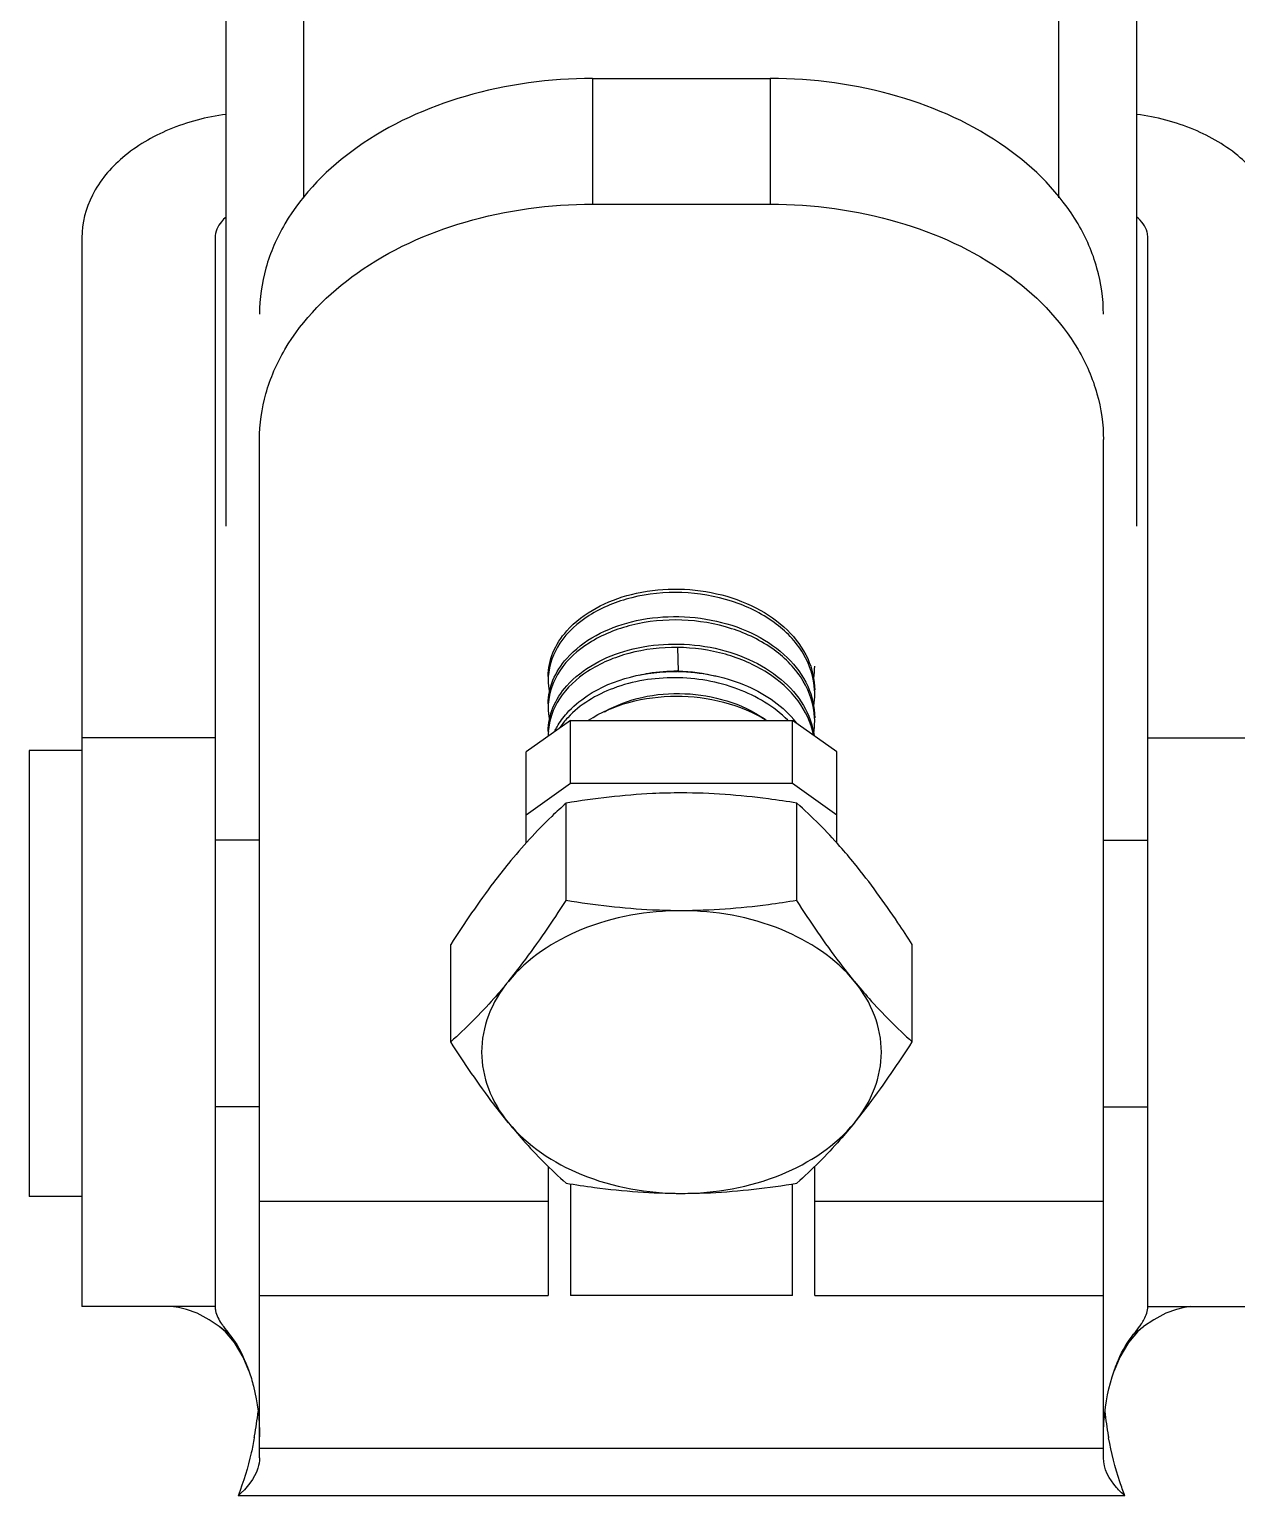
# Model space of a CAD drawing. Extents: x -409572 to -157272, y 600795 to 878326.
# Drawn here: x -388804.7 to -388526.8, y 801364.2 to 801701.6 of the extents above; entities that cross this region are included whole.
import ezdxf

# ---------------------------------------------------------------- set-up
doc = ezdxf.new("R2010")
doc.units = 0
doc.header["$LTSCALE"] = 1000
doc.header["$MEASUREMENT"] = 0
doc.layers.get('0').update_dxf_attribs({"linetype": 'CONTINUOUS'})

msp = doc.modelspace()

# ---------------------------------------------------------------- linework, layer by layer
for p, q in [((-388759.35, 801587.33), (-388759.35, 803193.82)), ((-388549.8, 801587.33), (-388549.8, 803193.82)), ((-388741.46, 801662.89), (-388741.46, 803016.03)), ((-388567.69, 801662.89), (-388567.69, 803016.03)), ((-388675.02, 801690.33), (-388675.02, 801661.42)), ((-388675.02, 801690.33), (-388634.13, 801690.33)), ((-388634.13, 801690.33), (-388634.13, 801661.42)), ((-388675.02, 801661.42), (-388634.13, 801661.42)), ((-388792.57, 801653.68), (-388792.57, 801407.67)), ((-388761.9, 801653.68), (-388761.9, 801407.67)), ((-388547.24, 801407.67), (-388547.24, 801653.68)), ((-388751.68, 801372.85), (-388751.68, 801607.21)), ((-388557.46, 801372.85), (-388557.46, 801607.21)), ((-388655.48, 801559.38), (-388655.34, 801553.96)), ((-388655.34, 801553.96), (-388655.34, 801553.84)), ((-388680.13, 801542.57), (-388690.35, 801535.34)), ((-388680.13, 801528.11), (-388680.13, 801542.57)), ((-388680.13, 801542.57), (-388629.02, 801542.57)), ((-388629.02, 801528.11), (-388629.02, 801542.57)), ((-388618.8, 801535.34), (-388629.02, 801542.57)), ((-388761.9, 801538.55), (-388792.57, 801538.55)), ((-388547.24, 801538.55), (-388516.58, 801538.55)), ((-388792.57, 801535.64), (-388804.67, 801535.64)), ((-388804.67, 801535.64), (-388804.67, 801433.03)), ((-388690.35, 801514.34), (-388690.35, 801535.34)), ((-388618.8, 801514.34), (-388618.8, 801535.34)), ((-388690.35, 801520.88), (-388680.13, 801528.11)), ((-388680.13, 801528.11), (-388629.02, 801528.11)), ((-388629.02, 801528.11), (-388618.8, 801520.88)), ((-388681.13, 801501.14), (-388681.13, 801523.55)), ((-388628.02, 801501.14), (-388628.02, 801523.55)), ((-388751.68, 801515), (-388761.9, 801515)), ((-388557.46, 801515), (-388547.24, 801515)), ((-388707.69, 801468.61), (-388707.69, 801491.02)), ((-388601.46, 801468.61), (-388601.46, 801491.02)), ((-388751.68, 801453.67), (-388761.9, 801453.67)), ((-388557.46, 801453.67), (-388547.24, 801453.67)), ((-388685.24, 801439.95), (-388685.24, 801410.22)), ((-388623.91, 801410.23), (-388623.91, 801439.95)), ((-388680.13, 801435.93), (-388680.13, 801410.24)), ((-388629.02, 801410.24), (-388629.02, 801435.94)), ((-388792.57, 801433.03), (-388804.67, 801433.03)), ((-388751.68, 801431.93), (-388685.24, 801431.93)), ((-388623.91, 801431.93), (-388557.46, 801431.93)), ((-388751.68, 801410.23), (-388685.24, 801410.23)), ((-388629.02, 801410.24), (-388680.13, 801410.24)), ((-388623.91, 801410.23), (-388557.46, 801410.23)), ((-388761.9, 801407.67), (-388792.57, 801407.67)), ((-388771.39, 801407.66), (-388771.66, 801407.67)), ((-388770.3, 801407.5), (-388771.39, 801407.66)), ((-388768.48, 801407.04), (-388770.3, 801407.5)), ((-388766.06, 801406.13), (-388768.48, 801407.04)), ((-388547.24, 801407.67), (-388516.58, 801407.67)), ((-388540.67, 801407.04), (-388543.09, 801406.13)), ((-388538.84, 801407.5), (-388540.67, 801407.04)), ((-388537.76, 801407.66), (-388538.84, 801407.5)), ((-388537.48, 801407.67), (-388537.76, 801407.66)), ((-388763.26, 801404.67), (-388766.06, 801406.13)), ((-388760.95, 801403.11), (-388763.26, 801404.67)), ((-388545.89, 801404.67), (-388548.2, 801403.11)), ((-388543.09, 801406.13), (-388545.89, 801404.67)), ((-388758.64, 801401.35), (-388760.95, 801403.11)), ((-388759.53, 801401.87), (-388760.94, 801403.1)), ((-388757.45, 801399.42), (-388759.53, 801401.87)), ((-388549.64, 801401.85), (-388551.71, 801399.39)), ((-388550.5, 801401.35), (-388548.2, 801403.11)), ((-388548.2, 801403.1), (-388549.64, 801401.85)), ((-388755.45, 801396.03), (-388757.45, 801399.42)), ((-388551.71, 801399.39), (-388553.71, 801396.02)), ((-388754.14, 801392.88), (-388755.45, 801396.03)), ((-388553.71, 801396.02), (-388555.01, 801392.88)), ((-388557.46, 801375), (-388751.68, 801375)), ((-388552.52, 801364.16), (-388756.63, 801364.16))]:
    msp.add_line(p, q)
for centre, radius, start, end in [((-388671.32, 801551.9), 13.92, 176.7953, 179.9977), ((-388671.11, 801551.92), 14.13, 180.0486, 191.3889), ((-388655.99, 801517.64), 36.33, 88.9629, 89.1986), ((-388656, 801510.61), 43.24, 89.1399, 89.3167), ((-388640.85, 801555.08), 16.94, 350.4983, 359.9708), ((-388640.84, 801548.75), 16.94, 350.5775, 359.9713), ((-388640.67, 801548.74), 16.76, 0.0015, 2.6681), ((-388671.32, 801545.58), 13.92, 176.7948, 179.9978), ((-388671.11, 801545.59), 14.13, 180.048, 191.3296), ((-388646.22, 801527.81), 23.04, 37.5195, 40.6239), ((-388640.85, 801542.43), 16.94, 350.5385, 359.971), ((-388640.66, 801542.42), 16.76, 0.0015, 2.6679), ((-388671.31, 801539.26), 13.92, 176.7942, 179.9978), ((-388671.35, 801539.26), 13.89, 180.0002, 181.1523), ((-388745.17, 801413.89), 18.33, 213.7882, 214.1887), ((-388563.98, 801413.89), 18.33, 325.8113, 326.2118), ((-388828.8, 801391.26), 77.16, 350.028, 354.2434), ((-388480.35, 801391.26), 77.15, 185.7509, 189.9721), ((-388829.65, 801391.39), 78.02, 349.7299, 350.0443), ((-388479.49, 801391.39), 78.02, 189.9557, 190.2701)]:
    msp.add_arc(centre, radius, start, end)
for points, knots in [([(-388675.02, 801690.33), (-388684.89, 801690.33), (-388704.06, 801687.74), (-388729.15, 801676.45), (-388744.45, 801661.15), (-388750.65, 801646.97), (-388751.68, 801639.68), (-388751.68, 801636.12)], [0, 0, 0, 0, 0.287429, 0.554303, 0.789052, 0.896403, 1, 1, 1, 1]), ([(-388557.46, 801636.12), (-388557.46, 801639.68), (-388558.5, 801646.97), (-388564.69, 801661.15), (-388579.99, 801676.45), (-388605.09, 801687.74), (-388624.25, 801690.33), (-388634.13, 801690.33)], [0, 0, 0, 0, 0.103597, 0.210948, 0.445697, 0.712571, 1, 1, 1, 1]), ([(-388759.36, 801682.08), (-388763.86, 801681.47), (-388772.39, 801679.26), (-388783.25, 801672.94), (-388790.71, 801664.18), (-388792.57, 801657.04), (-388792.57, 801653.68)], [0, 0, 0, 0, 0.287892, 0.552013, 0.786654, 1, 1, 1, 1]), ([(-388516.58, 801653.68), (-388516.58, 801657.04), (-388518.44, 801664.18), (-388525.89, 801672.94), (-388536.76, 801679.26), (-388545.29, 801681.47), (-388549.78, 801682.08)], [0, 0, 0, 0, 0.213346, 0.447987, 0.712108, 1, 1, 1, 1]), ([(-388751.68, 801607.21), (-388751.68, 801610.77), (-388750.65, 801618.06), (-388744.45, 801632.23), (-388729.15, 801647.54), (-388704.06, 801658.82), (-388684.89, 801661.42), (-388675.02, 801661.42)], [0, 0, 0, 0, 0.103597, 0.210948, 0.445697, 0.712571, 1, 1, 1, 1]), ([(-388634.13, 801661.42), (-388624.25, 801661.42), (-388605.09, 801658.82), (-388579.99, 801647.54), (-388564.69, 801632.23), (-388558.5, 801618.06), (-388557.46, 801610.77), (-388557.46, 801607.21)], [0, 0, 0, 0, 0.287429, 0.554303, 0.789052, 0.896403, 1, 1, 1, 1]), ([(-388759.4, 801658.42), (-388759.79, 801658.11), (-388761.1, 801656.85), (-388761.9, 801655), (-388761.9, 801653.68)], [0, 0, 0, 0, 0.274002, 1, 1, 1, 1]), ([(-388547.24, 801653.68), (-388547.24, 801654.11), (-388547.47, 801655.94), (-388548.67, 801657.54), (-388549.75, 801658.42)], [0, 0, 0, 0, 0.236834, 1, 1, 1, 1]), ([(-388623.93, 801549.52), (-388624.06, 801552.47), (-388626.11, 801558.66), (-388633.22, 801565.86), (-388643.11, 801570.61), (-388654.47, 801572.52), (-388665.83, 801571.41), (-388675.72, 801567.47), (-388682.92, 801561.12), (-388685.07, 801555.38), (-388685.22, 801552.68)], [0, 0, 0, 0, 0.109411, 0.23076, 0.366309, 0.510386, 0.653207, 0.784895, 0.899597, 1, 1, 1, 1]), ([(-388680.97, 801563.19), (-388677.2, 801567.46), (-388668.55, 801571.73), (-388656.35, 801573.18), (-388646.51, 801572.16), (-388637.48, 801568.98), (-388630.09, 801563.89), (-388625.12, 801557.23), (-388623.91, 801552.01), (-388623.91, 801549.53)], [0, 0, 0, 0, 0.241317, 0.379461, 0.520014, 0.655792, 0.781306, 0.894819, 1, 1, 1, 1]), ([(-388623.93, 801543.2), (-388624.06, 801546.14), (-388626.11, 801552.34), (-388633.22, 801559.53), (-388643.11, 801564.29), (-388654.47, 801566.19), (-388665.83, 801565.09), (-388675.72, 801561.15), (-388682.92, 801554.8), (-388685.07, 801549.06), (-388685.22, 801546.36)], [0, 0, 0, 0, 0.109411, 0.23076, 0.366314, 0.510391, 0.653213, 0.784895, 0.899597, 1, 1, 1, 1]), ([(-388680.98, 801556.86), (-388677.21, 801561.13), (-388668.55, 801565.41), (-388656.35, 801566.86), (-388646.52, 801565.84), (-388637.48, 801562.66), (-388630.09, 801557.56), (-388625.12, 801550.91), (-388623.91, 801545.69), (-388623.91, 801543.21)], [0, 0, 0, 0, 0.241302, 0.379446, 0.520006, 0.655788, 0.781304, 0.89482, 1, 1, 1, 1]), ([(-388685.24, 801552.69), (-388685.24, 801554.55), (-388684.44, 801558.42), (-388682.29, 801561.7), (-388680.97, 801563.19)], [0, 0, 0, 0, 0.48237, 1, 1, 1, 1]), ([(-388655.48, 801559.38), (-388659.24, 801559.42), (-388666.5, 801558.58), (-388676.08, 801554.58), (-388683.01, 801548.29), (-388685.07, 801542.68), (-388685.22, 801540.03)], [0, 0, 0, 0, 0.291821, 0.560232, 0.794326, 1, 1, 1, 1]), ([(-388680.98, 801550.53), (-388677.37, 801554.63), (-388669.17, 801558.83), (-388657.49, 801560.48), (-388647.99, 801559.79), (-388639.11, 801557.07), (-388631.6, 801552.52), (-388626.2, 801546.46), (-388624.39, 801541.55), (-388624.06, 801539.15)], [0, 0, 0, 0, 0.238806, 0.375378, 0.515068, 0.651187, 0.778286, 0.893865, 1, 1, 1, 1]), ([(-388624.21, 801539.23), (-388624.74, 801542.05), (-388627.44, 801547.75), (-388634.81, 801554.17), (-388644.52, 801558.33), (-388651.78, 801559.33), (-388655.48, 801559.38)], [0, 0, 0, 0, 0.215857, 0.456017, 0.721227, 1, 1, 1, 1]), ([(-388685.24, 801546.37), (-388685.24, 801548.22), (-388684.44, 801552.09), (-388682.29, 801555.37), (-388680.98, 801556.86)], [0, 0, 0, 0, 0.482394, 1, 1, 1, 1]), ([(-388680.99, 801544.2), (-388679.61, 801545.76), (-388672.44, 801551.76), (-388662.65, 801553.93), (-388655.48, 801553.84)], [0, 0, 0, 0, 0.224306, 1, 1, 1, 1]), ([(-388630.11, 801542.61), (-388633.29, 801545.81), (-388641.71, 801550.77), (-388655.96, 801553.19), (-388669.9, 801551.03), (-388677.93, 801546.27), (-388680.76, 801543.21)], [0, 0, 0, 0, 0.245715, 0.512956, 0.773315, 1, 1, 1, 1]), ([(-388664.22, 801553.01), (-388663.52, 801553.18), (-388660.64, 801553.77), (-388657.7, 801554), (-388655.49, 801553.97)], [0, 0, 0, 0, 0.245441, 1, 1, 1, 1]), ([(-388655.35, 801553.84), (-388650.19, 801553.76), (-388640.33, 801551.92), (-388631.76, 801546.35), (-388628.73, 801542.82)], [0, 0, 0, 0, 0.525716, 1, 1, 1, 1]), ([(-388685.24, 801540.04), (-388685.24, 801541.9), (-388684.44, 801545.76), (-388682.29, 801549.04), (-388680.98, 801550.53)], [0, 0, 0, 0, 0.482388, 1, 1, 1, 1]), ([(-388672.26, 801544.59), (-388669.61, 801546.13), (-388663.51, 801548.36), (-388650.7, 801549.43), (-388640.71, 801546.57), (-388635.42, 801542.93)], [0, 0, 0, 0, 0.239537, 0.497847, 1, 1, 1, 1]), ([(-388675.98, 801542.62), (-388673.14, 801544.48), (-388666.5, 801547.28), (-388652.29, 801549.09), (-388641, 801546.38), (-388634.9, 801542.57)], [0, 0, 0, 0, 0.237857, 0.495496, 1, 1, 1, 1]), ([(-388683.76, 801540.06), (-388683.58, 801540.42), (-388682.81, 801541.9), (-388681.82, 801543.26), (-388680.99, 801544.2)], [0, 0, 0, 0, 0.243018, 1, 1, 1, 1]), ([(-388654.57, 801525.9), (-388656.81, 801525.9), (-388665.7, 801525.68), (-388674.56, 801524.63), (-388681.13, 801523.55)], [0, 0, 0, 0, 0.251248, 1, 1, 1, 1]), ([(-388628.02, 801523.55), (-388630.2, 801523.91), (-388638.99, 801525.23), (-388647.89, 801525.9), (-388654.57, 801525.9)], [0, 0, 0, 0, 0.248681, 1, 1, 1, 1]), ([(-388681.13, 801523.55), (-388682.24, 801522.56), (-388686.95, 801518.2), (-388691.29, 801513.45), (-388694.41, 801509.63)], [0, 0, 0, 0, 0.2325, 1, 1, 1, 1]), ([(-388614.74, 801509.63), (-388615.83, 801510.97), (-388619.98, 801515.86), (-388624.52, 801520.42), (-388628.02, 801523.55)], [0, 0, 0, 0, 0.268858, 1, 1, 1, 1]), ([(-388694.41, 801509.63), (-388695.55, 801508.23), (-388700.26, 801502.23), (-388704.54, 801495.91), (-388707.69, 801491.02)], [0, 0, 0, 0, 0.237123, 1, 1, 1, 1]), ([(-388601.46, 801491.02), (-388602.54, 801492.7), (-388606.72, 801499.07), (-388611.18, 801505.27), (-388614.74, 801509.63)], [0, 0, 0, 0, 0.261287, 1, 1, 1, 1]), ([(-388694.41, 801482.53), (-388693.27, 801483.93), (-388688.56, 801489.93), (-388684.28, 801496.25), (-388681.13, 801501.14)], [0, 0, 0, 0, 0.237123, 1, 1, 1, 1]), ([(-388654.57, 801498.79), (-388662.38, 801498.79), (-388677.18, 801496.25), (-388690.06, 801487.85), (-388694.41, 801482.53)], [0, 0, 0, 0, 0.531659, 1, 1, 1, 1]), ([(-388654.57, 801498.79), (-388656.81, 801498.79), (-388665.7, 801499.01), (-388674.56, 801500.05), (-388681.13, 801501.14)], [0, 0, 0, 0, 0.251248, 1, 1, 1, 1]), ([(-388628.02, 801501.14), (-388630.2, 801500.78), (-388638.99, 801499.46), (-388647.89, 801498.79), (-388654.57, 801498.79)], [0, 0, 0, 0, 0.248681, 1, 1, 1, 1]), ([(-388614.74, 801482.53), (-388619.08, 801487.85), (-388631.97, 801496.25), (-388646.77, 801498.79), (-388654.57, 801498.79)], [0, 0, 0, 0, 0.468341, 1, 1, 1, 1]), ([(-388614.74, 801482.53), (-388615.88, 801483.93), (-388620.58, 801489.93), (-388624.87, 801496.25), (-388628.02, 801501.14)], [0, 0, 0, 0, 0.237123, 1, 1, 1, 1]), ([(-388694.41, 801482.53), (-388695.5, 801481.19), (-388699.65, 801476.3), (-388704.19, 801471.74), (-388707.69, 801468.61)], [0, 0, 0, 0, 0.268858, 1, 1, 1, 1]), ([(-388694.41, 801482.53), (-388696.33, 801480.18), (-388699.43, 801475.04), (-388701.12, 801466.27), (-388699.43, 801457.49), (-388696.33, 801452.35), (-388694.41, 801450)], [0, 0, 0, 0, 0.257487, 0.5, 0.742513, 1, 1, 1, 1]), ([(-388614.74, 801482.53), (-388613.65, 801481.19), (-388609.5, 801476.3), (-388604.95, 801471.74), (-388601.46, 801468.61)], [0, 0, 0, 0, 0.268858, 1, 1, 1, 1]), ([(-388614.74, 801450), (-388612.82, 801452.35), (-388609.71, 801457.49), (-388608.02, 801466.27), (-388609.71, 801475.04), (-388612.82, 801480.18), (-388614.74, 801482.53)], [0, 0, 0, 0, 0.257487, 0.5, 0.742513, 1, 1, 1, 1]), ([(-388694.41, 801450), (-388695.55, 801451.4), (-388700.26, 801457.4), (-388704.54, 801463.72), (-388707.69, 801468.61)], [0, 0, 0, 0, 0.237123, 1, 1, 1, 1]), ([(-388614.74, 801450), (-388613.59, 801451.4), (-388608.89, 801457.4), (-388604.6, 801463.72), (-388601.46, 801468.61)], [0, 0, 0, 0, 0.237123, 1, 1, 1, 1]), ([(-388694.41, 801450), (-388693.32, 801448.67), (-388689.17, 801443.77), (-388684.63, 801439.21), (-388681.13, 801436.09)], [0, 0, 0, 0, 0.268858, 1, 1, 1, 1]), ([(-388694.41, 801450), (-388690.06, 801444.68), (-388677.18, 801436.28), (-388662.38, 801433.74), (-388654.57, 801433.74)], [0, 0, 0, 0, 0.468341, 1, 1, 1, 1]), ([(-388654.57, 801433.74), (-388646.77, 801433.74), (-388631.97, 801436.28), (-388619.08, 801444.68), (-388614.74, 801450)], [0, 0, 0, 0, 0.531659, 1, 1, 1, 1]), ([(-388614.74, 801450), (-388615.83, 801448.67), (-388619.98, 801443.77), (-388624.52, 801439.21), (-388628.02, 801436.09)], [0, 0, 0, 0, 0.268858, 1, 1, 1, 1]), ([(-388681.13, 801436.09), (-388678.95, 801435.73), (-388670.16, 801434.41), (-388661.25, 801433.74), (-388654.57, 801433.74)], [0, 0, 0, 0, 0.248681, 1, 1, 1, 1]), ([(-388654.57, 801433.74), (-388652.34, 801433.74), (-388643.45, 801433.95), (-388634.59, 801435), (-388628.02, 801436.09)], [0, 0, 0, 0, 0.251248, 1, 1, 1, 1]), ([(-388761.9, 801407.67), (-388761.9, 801407.35), (-388761.75, 801405.92), (-388761.03, 801404.62), (-388760.41, 801403.69)], [0, 0, 0, 0, 0.222245, 1, 1, 1, 1]), ([(-388548.74, 801403.69), (-388548.51, 801404.04), (-388547.76, 801405.24), (-388547.24, 801406.66), (-388547.24, 801407.67)], [0, 0, 0, 0, 0.289589, 1, 1, 1, 1]), ([(-388760.34, 801403.59), (-388760.21, 801403.41), (-388759.68, 801402.65), (-388759.1, 801401.91), (-388758.64, 801401.35)], [0, 0, 0, 0, 0.231104, 1, 1, 1, 1]), ([(-388550.5, 801401.35), (-388550.35, 801401.55), (-388549.76, 801402.28), (-388549.19, 801403.02), (-388548.81, 801403.59)], [0, 0, 0, 0, 0.26918, 1, 1, 1, 1]), ([(-388758.64, 801401.35), (-388758.22, 801400.83), (-388756.34, 801398.23), (-388754.97, 801395.27), (-388754.14, 801392.88)], [0, 0, 0, 0, 0.210146, 1, 1, 1, 1]), ([(-388555.01, 801392.88), (-388554.71, 801393.74), (-388553.54, 801396.73), (-388551.95, 801399.58), (-388550.5, 801401.35)], [0, 0, 0, 0, 0.285604, 1, 1, 1, 1]), ([(-388754.14, 801392.88), (-388753.73, 801391.72), (-388752.27, 801386.8), (-388751.68, 801381.63), (-388751.68, 801377.73)], [0, 0, 0, 0, 0.239548, 1, 1, 1, 1]), ([(-388557.46, 801377.73), (-388557.46, 801379.05), (-388557.26, 801384.18), (-388556.27, 801389.29), (-388555.01, 801392.88)], [0, 0, 0, 0, 0.257456, 1, 1, 1, 1]), ([(-388752.88, 801377.48), (-388753.09, 801376.32), (-388754.02, 801371.8), (-388755.35, 801367.35), (-388756.63, 801364.16)], [0, 0, 0, 0, 0.255037, 1, 1, 1, 1]), ([(-388552.52, 801364.16), (-388552.93, 801365.2), (-388554.52, 801369.54), (-388555.64, 801374.04), (-388556.26, 801377.48)], [0, 0, 0, 0, 0.242689, 1, 1, 1, 1]), ([(-388751.68, 801372.85), (-388751.68, 801372.06), (-388752.3, 801368.67), (-388754.62, 801365.83), (-388756.63, 801364.16)], [0, 0, 0, 0, 0.231026, 1, 1, 1, 1]), ([(-388552.52, 801364.16), (-388553.21, 801364.74), (-388555.63, 801367.05), (-388557.46, 801370.37), (-388557.46, 801372.85)], [0, 0, 0, 0, 0.266, 1, 1, 1, 1])]:
    msp.add_open_spline(points, degree=3, knots=knots)
for points in [[(-388655.34, 801553.96), (-388652.4, 801553.91), (-388649.45, 801553.51), (-388646.62, 801552.74)], [(-388680.76, 801543.21), (-388681.4, 801542.51), (-388682, 801541.76), (-388682.53, 801540.98)]]:
    msp.add_open_spline(points, degree=3)

doc.saveas('drawing.dxf')
